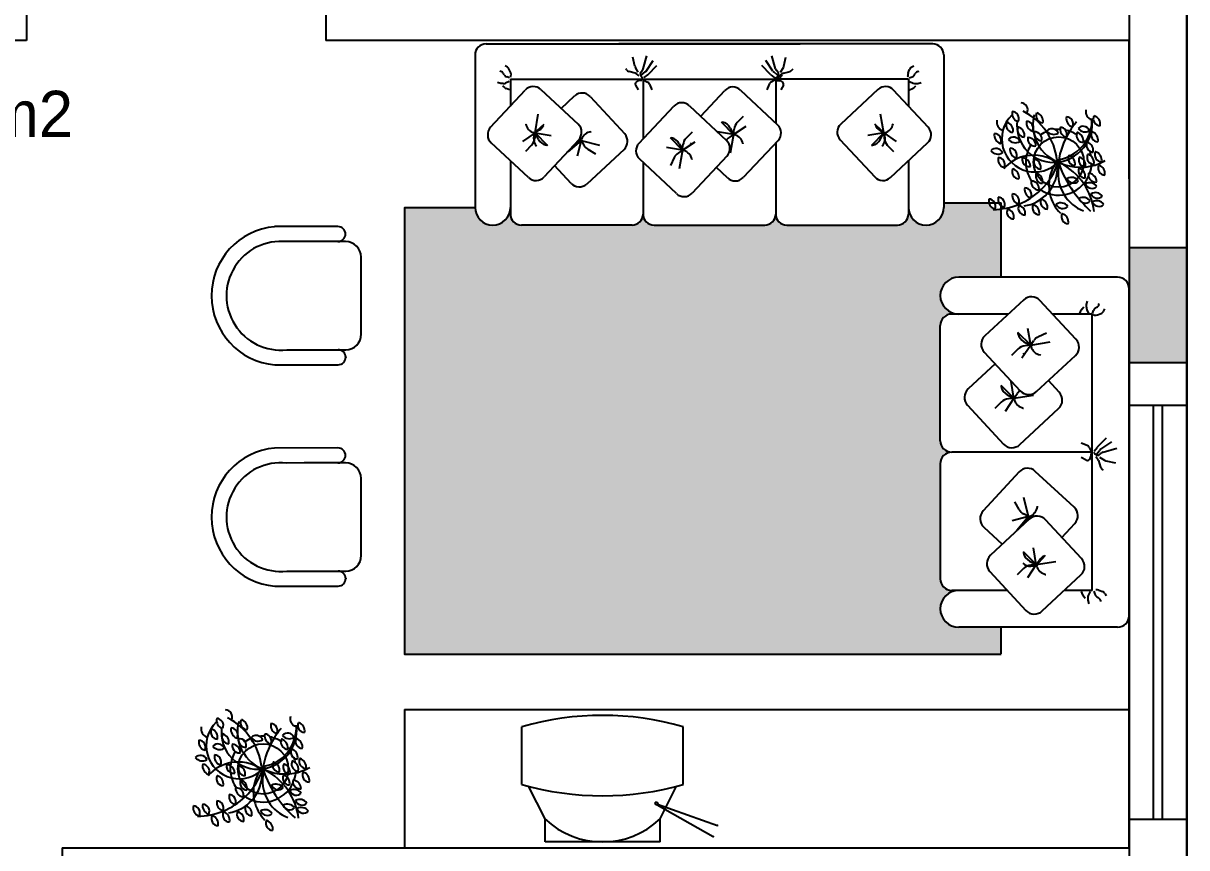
# Model space of a CAD drawing. Header units: millimetres. Extents: x 935 to 1399, y 512 to 900.
# Drawn here: x 1157.06 to 1162.12, y 855.47 to 859.05 of the extents above; entities that cross this region are included whole.
import ezdxf

# ---------------------------------------------------------------- set-up
doc = ezdxf.new("R2010")
doc.units = ezdxf.units.MM
for name, color, linetype in [('LAYER1', 1, 'Continuous'), ('MOBIL', 7, 'Continuous'), ('MOBILIARIO', 4, 'Continuous'), ('MOBÍLIA', 1, 'Continuous')]:
    doc.layers.add(name, color=color, linetype=linetype)

msp = doc.modelspace()

# ---------------------------------------------------------------- hatches: boundary and pattern name
at = {"linetype": 'Continuous'}
h = msp.add_hatch(dxfattribs=at)
h.set_pattern_fill('SWAMP', color=254, scale=0.05, angle=90, style=0)
h.set_pattern_definition([(90, (1110.28268, 808.49453), (-0.04330127, 0.025), [0.00625, -0.04375]), (180, (1110.28268, 808.497655), (-0.04330127, -0.025), [0.003125, -0.08347754]), (180, (1110.28268, 808.498436), (-0.04330127, -0.025), [0.0025, -0.08410254]), (180, (1110.28268, 808.496873), (-0.04330127, -0.025), [0.0025, -0.08410254]), (150, (1110.28268, 808.499217), (-0.04330127, -0.025), [0.002, -0.048]), (210, (1110.28268, 808.49609), (-2e-11, -0.05), [0.002, -0.048])])
h.paths.add_polyline_path([(1159.17995, 858.21827), (1159.17995, 858.24707, -0.9926943), (1159.02636, 858.24594), (1158.72068, 858.24594), (1158.72068, 856.30747), (1161.30853, 856.30747, -0.0019246), (1161.31062, 856.30845), (1161.31062, 856.42404), (1161.12641, 856.42404, -1), (1161.12641, 856.58404), (1161.09641, 856.58404, -0.4142136), (1161.04641, 856.63404), (1161.04641, 857.13404, -0.4142136), (1161.09641, 857.18404, -0.4142136), (1161.04641, 857.23404), (1161.04641, 857.73404, -0.4142136), (1161.09641, 857.78404), (1161.12641, 857.78404, -1), (1161.12641, 857.94404), (1161.31062, 857.94404), (1161.31062, 858.24058, -0.023235), (1161.28267, 858.23837, 0.0099184), (1161.28323, 858.23945, -0.2707398), (1161.25744, 858.26723), (1161.06155, 858.26723), (1161.06155, 858.24707, -1), (1160.90795, 858.24707), (1160.90795, 858.21827, -0.4142136), (1160.85995, 858.17027), (1160.37995, 858.17027, -0.4142136), (1160.33195, 858.21827, -0.4142136), (1160.28395, 858.17027), (1159.80395, 858.17027, -0.4142136), (1159.75595, 858.21827, -0.4142136), (1159.70795, 858.17027), (1159.22795, 858.17027, -0.4142136)])
msp.add_hatch(color=256).paths.add_polyline_path([(1161.86641, 857.57187), (1162.11641, 857.57187), (1162.11641, 858.07187), (1161.86641, 858.07187)])
msp.add_hatch(color=256).paths.add_polyline_path([(1161.86641, 857.57187), (1162.11641, 857.57187), (1162.11641, 858.07187), (1161.86641, 858.07187)])

# ---------------------------------------------------------------- linework, layer by layer
at = {"color": 6}
for p, q in [((1162.11641, 840.17187), (1162.11641, 863.17187)), ((1161.86641, 862.87187), (1161.86641, 840.17187)), ((1162.11641, 862.87187), (1162.11641, 846.24687)), ((1162.11641, 858.07187), (1162.11641, 862.87187)), ((1162.11641, 862.87187), (1162.11641, 846.24687)), ((1162.11641, 858.07187), (1162.11641, 862.87187)), ((1157.07891, 859.22187), (1157.07891, 858.97187)), ((1158.37891, 859.22187), (1158.37891, 858.97187)), ((1157.07891, 858.97187), (1154.24141, 858.97187)), ((1161.86641, 858.97187), (1158.37891, 858.97187)), ((1161.86641, 858.97187), (1161.86641, 857.87187)), ((1161.86641, 858.97187), (1161.86641, 857.87187)), ((1161.86641, 858.72187), (1161.86641, 858.97187)), ((1161.86641, 858.37187), (1161.86641, 858.97187)), ((1161.86641, 858.97187), (1161.86641, 858.07187)), ((1161.86641, 857.57187), (1161.86641, 857.59404)), ((1161.86641, 857.59404), (1161.86641, 857.57187)), ((1161.86641, 857.57187), (1161.86641, 855.46625)), ((1161.86641, 857.57187), (1161.86641, 856.55937)), ((1161.86641, 855.46625), (1161.86641, 857.57187)), ((1161.86641, 857.38851), (1162.11641, 857.38851)), ((1157.23329, 855.46625), (1157.23329, 855.21625)), ((1157.23329, 855.46625), (1161.86641, 855.46625))]:
    msp.add_line(p, q, dxfattribs=at)
at = {"color": 1}
for p, q in [((1159.07435, 858.95747), (1160.43755, 858.95747)), ((1161.01355, 858.95747), (1159.65035, 858.95747)), ((1159.02635, 858.90947), (1159.02635, 858.24707)), ((1159.72014, 858.86026), (1159.71164, 858.90026)), ((1159.75629, 858.84847), (1159.77257, 858.9059)), ((1159.76867, 858.83946), (1159.79916, 858.88479)), ((1160.31923, 858.83946), (1160.28874, 858.88479)), ((1160.33161, 858.84847), (1160.31534, 858.9059)), ((1160.36776, 858.86026), (1160.37626, 858.90026)), ((1161.06155, 858.90947), (1161.06155, 858.24707)), ((1159.13853, 858.83735), (1159.13359, 858.83872)), ((1159.15327, 858.82296), (1159.14991, 858.82863)), ((1159.16733, 858.85581), (1159.15698, 858.86212)), ((1159.18139, 858.83097), (1159.17517, 858.84654)), ((1159.68446, 858.8445), (1159.68086, 858.849)), ((1159.72171, 858.82977), (1159.69393, 858.8381)), ((1159.73457, 858.83419), (1159.72246, 858.85438)), ((1159.73863, 858.81872), (1159.72755, 858.82686)), ((1159.74395, 858.82888), (1159.74414, 858.83157)), ((1159.74414, 858.83157), (1159.7524, 858.84121)), ((1159.74781, 858.82147), (1159.76483, 858.83526)), ((1159.76064, 858.81138), (1159.77621, 858.82349)), ((1159.778, 858.82507), (1159.81567, 858.86277)), ((1160.30991, 858.82507), (1160.27223, 858.86277)), ((1160.32726, 858.81138), (1160.31169, 858.82349)), ((1160.3401, 858.82147), (1160.32308, 858.83526)), ((1160.32902, 858.80387), (1160.36035, 858.82686)), ((1160.34376, 858.83157), (1160.3355, 858.84121)), ((1160.34396, 858.82888), (1160.34376, 858.83157)), ((1160.35334, 858.83419), (1160.36544, 858.85438)), ((1160.35673, 858.8174), (1160.36009, 858.82307)), ((1160.36619, 858.82977), (1160.39397, 858.8381)), ((1160.40345, 858.8445), (1160.40704, 858.849)), ((1160.90651, 858.83097), (1160.91273, 858.84654)), ((1160.92057, 858.85581), (1160.93093, 858.86212)), ((1160.93464, 858.82296), (1160.938, 858.82863)), ((1160.94937, 858.83735), (1160.95431, 858.83872)), ((1159.1384, 858.78573), (1159.12396, 858.78986)), ((1159.14882, 858.78482), (1159.1384, 858.78573)), ((1159.15665, 858.76649), (1159.14735, 858.77471)), ((1159.17486, 858.79467), (1159.15908, 858.78678)), ((1159.17623, 858.8105), (1159.16391, 858.81447)), ((1159.17995, 858.80387), (1159.17995, 858.68748)), ((1159.17995, 858.80387), (1160.33195, 858.80387)), ((1159.18036, 858.81257), (1159.18207, 858.81871)), ((1159.72293, 858.77847), (1159.73428, 858.75802)), ((1159.75079, 858.7984), (1159.73813, 858.79742)), ((1159.75606, 858.80863), (1159.75123, 858.81242)), ((1159.75595, 858.80387), (1159.75595, 858.54507)), ((1159.75933, 858.80023), (1159.77543, 858.79151)), ((1159.78396, 858.78212), (1159.79418, 858.75802)), ((1160.30394, 858.78212), (1160.29373, 858.75802)), ((1160.32857, 858.80023), (1160.31247, 858.79151)), ((1160.32963, 858.807), (1160.32793, 858.81315)), ((1160.33184, 858.80863), (1160.33667, 858.81242)), ((1160.90795, 858.80387), (1160.33195, 858.80387)), ((1160.33195, 858.80387), (1160.33195, 858.6383)), ((1160.33195, 858.80387), (1160.33195, 858.61312)), ((1160.33376, 858.80494), (1160.34609, 858.8089)), ((1160.33711, 858.7984), (1160.34977, 858.79742)), ((1160.36498, 858.77847), (1160.35362, 858.75802)), ((1160.90754, 858.81257), (1160.90584, 858.81871)), ((1160.90795, 858.80387), (1160.90795, 858.68748)), ((1160.91167, 858.8105), (1160.924, 858.81447)), ((1160.91304, 858.79467), (1160.92883, 858.78678)), ((1160.93125, 858.76649), (1160.94056, 858.77471)), ((1160.93908, 858.78482), (1160.9495, 858.78573)), ((1160.9495, 858.78573), (1160.96394, 858.78986)), ((1159.094, 858.59494), (1159.24427, 858.75672)), ((1159.17555, 858.75751), (1159.16197, 858.76317)), ((1159.3121, 858.75922), (1159.47388, 858.60896)), ((1159.4002, 858.67739), (1159.45857, 858.73126)), ((1159.5264, 858.72853), (1159.67614, 858.56626)), ((1160.00605, 858.64318), (1160.11163, 858.75505)), ((1160.17949, 858.75701), (1160.34006, 858.60546)), ((1160.7758, 858.75922), (1160.61402, 858.60896)), ((1160.9939, 858.59494), (1160.84364, 858.75672)), ((1160.91236, 858.75751), (1160.92593, 858.76317)), ((1159.73825, 858.52632), (1159.8898, 858.68689)), ((1159.95765, 858.68886), (1160.11823, 858.5373)), ((1159.28718, 858.57054), (1159.30086, 858.652)), ((1160.16502, 858.61645), (1160.19199, 858.64334)), ((1160.80072, 858.57054), (1160.78704, 858.652)), ((1159.28718, 858.57054), (1159.23257, 858.53399)), ((1159.24666, 858.60944), (1159.24643, 858.61069)), ((1159.28718, 858.57054), (1159.28129, 858.57213)), ((1159.28718, 858.57054), (1159.28531, 858.54736)), ((1159.28718, 858.57054), (1159.30646, 858.58342)), ((1159.28718, 858.57054), (1159.34034, 858.51657)), ((1159.28718, 858.57054), (1159.35665, 858.55884)), ((1159.30187, 858.54239), (1159.28718, 858.57054)), ((1159.2963, 858.58152), (1159.32625, 858.60915)), ((1159.52911, 858.5752), (1159.53037, 858.57535)), ((1159.94319, 858.54829), (1159.97016, 858.57519)), ((1160.14905, 858.56354), (1160.07968, 858.57579)), ((1160.09632, 858.61794), (1160.10068, 858.61712)), ((1160.14905, 858.56354), (1160.09632, 858.61794)), ((1160.13458, 858.59181), (1160.14905, 858.56354)), ((1160.14905, 858.56354), (1160.20395, 858.59966)), ((1160.14905, 858.56354), (1160.15111, 858.58671)), ((1160.80072, 858.57054), (1160.73125, 858.55884)), ((1160.80072, 858.57054), (1160.74756, 858.51657)), ((1160.7916, 858.58152), (1160.76166, 858.60915)), ((1160.80072, 858.57054), (1160.78144, 858.58342)), ((1160.78603, 858.54239), (1160.80072, 858.57054)), ((1160.80072, 858.57054), (1160.80661, 858.57213)), ((1160.80072, 858.57054), (1160.8026, 858.54736)), ((1160.80072, 858.57054), (1160.85534, 858.53399)), ((1160.84124, 858.60944), (1160.84148, 858.61069)), ((1159.25828, 858.37684), (1159.0965, 858.5271)), ((1159.27163, 858.51751), (1159.24487, 858.4904)), ((1159.47639, 858.54112), (1159.32612, 858.37934)), ((1159.34034, 858.51657), (1159.33598, 858.51735)), ((1159.48721, 858.53781), (1159.42931, 858.48896)), ((1159.46415, 858.52795), (1159.48721, 858.53781)), ((1159.48721, 858.53781), (1159.4702, 858.46944)), ((1159.48721, 858.53781), (1159.47509, 858.53973)), ((1159.48721, 858.53781), (1159.48158, 858.54781)), ((1159.48721, 858.53781), (1159.48925, 858.54355)), ((1159.48721, 858.53781), (1159.56737, 858.51789)), ((1159.48721, 858.53781), (1159.49856, 858.51759)), ((1159.92722, 858.49539), (1159.87449, 858.54978)), ((1159.87449, 858.54978), (1159.87884, 858.54896)), ((1159.91275, 858.52365), (1159.92722, 858.49539)), ((1159.92722, 858.49539), (1159.98212, 858.5315)), ((1159.92722, 858.49539), (1159.92927, 858.51855)), ((1159.96724, 858.52172), (1159.96205, 858.52662)), ((1160.14905, 858.56354), (1160.12966, 858.55082)), ((1160.14905, 858.56354), (1160.13472, 858.4822)), ((1160.14905, 858.56354), (1160.15492, 858.56191)), ((1160.18925, 858.52432), (1160.18948, 858.52307)), ((1160.34203, 858.53761), (1160.19048, 858.37703)), ((1160.33195, 858.52693), (1160.33195, 858.21827)), ((1160.61152, 858.54112), (1160.76178, 858.37934)), ((1160.74756, 858.51657), (1160.75192, 858.51735)), ((1160.81628, 858.51751), (1160.84303, 858.4904)), ((1160.82962, 858.37684), (1160.9914, 858.5271)), ((1159.42931, 858.48896), (1159.42984, 858.491)), ((1159.67341, 858.49843), (1159.51114, 858.3487)), ((1159.51636, 858.49955), (1159.54921, 858.48053)), ((1159.92722, 858.49539), (1159.85784, 858.50764)), ((1159.92722, 858.49539), (1159.90783, 858.48266)), ((1159.92722, 858.49539), (1159.91288, 858.41404)), ((1159.92722, 858.49539), (1159.93309, 858.49375)), ((1160.12019, 858.46945), (1159.96864, 858.30887)), ((1159.17995, 858.44959), (1159.17995, 858.21827)), ((1159.44331, 858.35142), (1159.37199, 858.42872)), ((1159.90079, 858.30691), (1159.74021, 858.45846)), ((1159.75595, 858.44361), (1159.75595, 858.21827)), ((1159.89106, 858.46366), (1159.87436, 858.42957)), ((1159.96742, 858.45616), (1159.96765, 858.45491)), ((1160.12262, 858.37507), (1160.07423, 858.42075)), ((1160.33195, 858.45409), (1160.33195, 858.21827)), ((1160.90795, 858.44959), (1160.90795, 858.21827)), ((1161.06155, 858.26723), (1161.31062, 858.26723)), ((1159.70795, 858.17027), (1159.22795, 858.17027)), ((1159.80395, 858.17027), (1160.28395, 858.17027)), ((1160.37995, 858.17027), (1160.85995, 858.17027)), ((1161.81641, 857.94404), (1161.12641, 857.94404)), ((1161.86641, 856.47404), (1161.86641, 857.89404)), ((1161.40844, 857.8457), (1161.23992, 857.68917)), ((1161.63563, 857.67457), (1161.47911, 857.84309)), ((1161.66169, 857.80632), (1161.67025, 857.81602)), ((1161.68078, 857.81448), (1161.68172, 857.82533)), ((1161.68172, 857.82533), (1161.68602, 857.84038)), ((1161.72051, 857.80985), (1161.72642, 857.81335)), ((1161.73549, 857.8252), (1161.73692, 857.83035)), ((1161.34206, 857.78404), (1161.09641, 857.78404)), ((1161.70641, 857.78404), (1161.53395, 857.78404)), ((1161.65233, 857.78664), (1161.65822, 857.80078)), ((1161.69104, 857.78736), (1161.68282, 857.8038)), ((1161.70641, 856.58404), (1161.70641, 857.78404)), ((1161.70753, 857.78593), (1161.71166, 857.79877)), ((1161.70968, 857.78163), (1161.71608, 857.77985)), ((1161.72885, 857.78055), (1161.74507, 857.78703)), ((1161.75473, 857.7952), (1161.7613, 857.80599)), ((1161.04641, 857.23404), (1161.04641, 857.73404)), ((1161.43909, 857.6486), (1161.4269, 857.72097)), ((1161.38287, 857.70398), (1161.38368, 857.69944)), ((1161.43909, 857.6486), (1161.38287, 857.70398)), ((1161.40976, 857.66391), (1161.43909, 857.6486)), ((1161.43909, 857.6486), (1161.4525, 857.66869)), ((1161.43909, 857.6486), (1161.52394, 857.66286)), ((1161.47244, 857.686), (1161.50808, 857.70312)), ((1161.23731, 857.61851), (1161.39384, 857.44999)), ((1161.38385, 857.6324), (1161.35561, 857.60454)), ((1161.43909, 857.6486), (1161.40101, 857.59172)), ((1161.41133, 857.60713), (1161.40627, 857.61258)), ((1161.43909, 857.6486), (1161.41495, 857.64665)), ((1161.43909, 857.6486), (1161.44075, 857.64247)), ((1161.28449, 857.56771), (1161.16708, 857.45867)), ((1161.4645, 857.44738), (1161.63302, 857.6039)), ((1161.47961, 857.6064), (1161.48091, 857.60615)), ((1161.31003, 857.47348), (1161.31085, 857.46893)), ((1161.36625, 857.4181), (1161.31003, 857.47348)), ((1161.36625, 857.4181), (1161.35407, 857.49046)), ((1161.56279, 857.44406), (1161.51562, 857.49485)), ((1161.36625, 857.4181), (1161.32818, 857.36121)), ((1161.33693, 857.43341), (1161.36625, 857.4181)), ((1161.36625, 857.4181), (1161.34211, 857.41615)), ((1161.36625, 857.4181), (1161.37967, 857.43819)), ((1161.36625, 857.4181), (1161.45111, 857.43235)), ((1161.36625, 857.4181), (1161.36791, 857.41197)), ((1161.16448, 857.388), (1161.321, 857.21948)), ((1161.31101, 857.4019), (1161.28277, 857.37403)), ((1161.39166, 857.21687), (1161.56019, 857.3734)), ((1161.40677, 857.3759), (1161.40807, 857.37565)), ((1161.68376, 857.21322), (1161.65866, 857.22386)), ((1161.70263, 857.18756), (1161.69354, 857.20433)), ((1161.71424, 857.18893), (1161.72686, 857.20514)), ((1161.7285, 857.20701), (1161.76777, 857.24625)), ((1161.74349, 857.19729), (1161.79071, 857.22905)), ((1161.70641, 857.18404), (1161.09641, 857.18404)), ((1161.67996, 857.14964), (1161.65866, 857.16147)), ((1161.70072, 857.17866), (1161.6997, 857.16548)), ((1161.71137, 857.18415), (1161.71533, 857.17912)), ((1161.72189, 857.166), (1161.73036, 857.15445)), ((1161.72475, 857.17556), (1161.73912, 857.19329)), ((1161.73247, 857.17154), (1161.73527, 857.17173)), ((1161.73527, 857.17173), (1161.74532, 857.18034)), ((1161.738, 857.16177), (1161.75903, 857.14915)), ((1161.75288, 857.1844), (1161.8127, 857.20135)), ((1161.04641, 857.13404), (1161.04641, 856.63404)), ((1161.73339, 857.14837), (1161.74208, 857.11944)), ((1161.74875, 857.10957), (1161.75343, 857.10582)), ((1161.76516, 857.14674), (1161.80682, 857.13788)), ((1161.38825, 857.09806), (1161.23228, 856.92903)), ((1161.62794, 856.94493), (1161.45891, 857.1009)), ((1161.38942, 856.93447), (1161.3696, 856.96869)), ((1161.42927, 856.9041), (1161.40852, 856.9876)), ((1161.42927, 856.9041), (1161.35806, 856.88638)), ((1161.42927, 856.9041), (1161.37838, 856.84379)), ((1161.42927, 856.9041), (1161.40821, 856.91593)), ((1161.419, 856.88008), (1161.42927, 856.9041)), ((1161.42927, 856.9041), (1161.43525, 856.90622)), ((1161.42927, 856.9041), (1161.43127, 856.89148)), ((1161.42927, 856.9041), (1161.43969, 856.89824)), ((1161.46822, 856.94775), (1161.46837, 856.94907)), ((1161.23512, 856.85837), (1161.31564, 856.78408)), ((1161.43272, 856.89283), (1161.2642, 856.7363)), ((1161.65991, 856.7217), (1161.50338, 856.89022)), ((1161.57467, 856.81347), (1161.63078, 856.87427)), ((1161.37838, 856.84379), (1161.38052, 856.84434)), ((1161.40715, 856.75111), (1161.40796, 856.74657)), ((1161.46337, 856.69573), (1161.40715, 856.75111)), ((1161.46337, 856.69573), (1161.45118, 856.7681)), ((1161.43404, 856.71104), (1161.46337, 856.69573)), ((1161.46337, 856.69573), (1161.47678, 856.71582)), ((1161.46337, 856.69573), (1161.54822, 856.70999)), ((1161.47481, 856.70524), (1161.50359, 856.73643)), ((1161.26159, 856.66564), (1161.41812, 856.49712)), ((1161.40813, 856.67954), (1161.37989, 856.65167)), ((1161.46337, 856.69573), (1161.42529, 856.63885)), ((1161.46337, 856.69573), (1161.43922, 856.69379)), ((1161.46337, 856.69573), (1161.46503, 856.68961)), ((1161.48878, 856.49451), (1161.6573, 856.65104)), ((1161.50389, 856.65353), (1161.50519, 856.65329)), ((1161.33738, 856.58404), (1161.09641, 856.58404)), ((1161.70641, 856.58404), (1161.58517, 856.58404)), ((1161.65812, 856.57945), (1161.66402, 856.56531)), ((1161.66749, 856.55977), (1161.67605, 856.55008)), ((1161.68657, 856.55161), (1161.68752, 856.54076)), ((1161.69684, 856.57874), (1161.68861, 856.5623)), ((1161.71333, 856.58017), (1161.71746, 856.56733)), ((1161.72631, 856.55624), (1161.73221, 856.55274)), ((1161.73465, 856.58554), (1161.75087, 856.57906)), ((1161.76053, 856.57089), (1161.7671, 856.56011)), ((1161.68752, 856.54076), (1161.69182, 856.52572)), ((1161.74129, 856.54089), (1161.74272, 856.53575)), ((1161.81641, 856.42404), (1161.12641, 856.42404)), ((1158.72068, 856.06625), (1161.86641, 856.06625)), ((1158.72068, 856.06625), (1158.72068, 855.46625))]:
    msp.add_line(p, q, dxfattribs=at)
for p, q in [((1162.11641, 858.07187), (1161.86641, 858.07187)), ((1161.86641, 858.07187), (1161.86641, 857.57187)), ((1162.11641, 858.07187), (1161.86641, 858.07187)), ((1162.11641, 858.07187), (1162.11641, 857.57187)), ((1162.11641, 858.07187), (1162.11641, 857.57187)), ((1162.11641, 857.87187), (1162.11641, 857.67187)), ((1162.11641, 857.87187), (1162.11641, 857.57187)), ((1162.11641, 857.87187), (1162.11641, 857.67187)), ((1162.11641, 857.87187), (1162.11641, 857.57187)), ((1162.11641, 857.57187), (1161.86641, 857.57187)), ((1162.11641, 857.57187), (1161.86641, 857.57187))]:
    msp.add_line(p, q)
at = {"color": 3}
for p, q in [((1161.97141, 855.58851), (1161.97141, 857.38851)), ((1162.01141, 855.58851), (1162.01141, 857.38851))]:
    msp.add_line(p, q, dxfattribs=at)
at = {"color": 6, "linetype": 'Continuous'}
msp.add_line((1158.72068, 856.32875), (1158.72068, 856.30747), dxfattribs=at)
at = {"color": 1, "linetype": 'Continuous'}
msp.add_line((1158.72068, 856.30747), (1161.30853, 856.30747), dxfattribs=at)
at = {"color": 1}
for points in [[(1161.31062, 857.94404), (1161.31062, 858.26723)], [(1159.02635, 858.24594), (1158.72068, 858.24594), (1158.72068, 856.30747), (1161.31062, 856.30747)], [(1161.31062, 856.30845), (1161.31062, 856.42404)]]:
    msp.add_lwpolyline(points, dxfattribs=at)
for centre, radius, start, end in [((1159.07435, 858.90947), 0.048, 90, 180), ((1161.01355, 858.90947), 0.048, 0, 90), ((1159.13339, 858.81885), 0.0192, 30.63456, 74.46621), ((1159.16979, 858.83275), 0.0192, 210.63456, 252.17076), ((1159.15734, 858.83942), 0.0192, 21.7889, 58.65521), ((1159.16357, 858.82385), 0.0192, 344.48527, 21.7889), ((1159.69945, 858.85649), 0.0192, 218.64231, 253.29051), ((1159.73892, 858.86426), 0.0192, 192.00402, 210.94759), ((1159.71619, 858.81138), 0.0192, 53.72911, 73.29051), ((1159.7631, 858.82752), 0.0192, 175.91725, 231.82487), ((1159.73782, 858.8537), 0.0192, 319.41659, 344.17726), ((1159.75274, 858.85018), 0.0192, 309.00882, 326.07332), ((1159.75274, 858.85018), 0.0192, 309.00882, 326.07332), ((1159.76442, 858.83864), 0.0192, 307.89269, 315.01825), ((1160.32349, 858.83864), 0.0192, 224.98175, 232.10731), ((1160.33516, 858.85018), 0.0192, 213.92668, 230.99118), ((1160.33516, 858.85018), 0.0192, 213.92668, 230.99118), ((1160.35008, 858.8537), 0.0192, 195.82274, 220.58341), ((1160.32481, 858.82752), 0.0192, 308.17513, 4.08275), ((1160.37171, 858.81138), 0.0192, 106.70949, 126.27089), ((1160.34898, 858.86426), 0.0192, 329.05241, 347.99598), ((1160.38845, 858.85649), 0.0192, 286.70949, 321.35769), ((1160.92434, 858.82385), 0.0192, 158.2111, 195.51473), ((1160.93056, 858.83942), 0.0192, 121.34479, 158.2111), ((1160.91812, 858.83275), 0.0192, 287.82924, 329.36544), ((1160.95452, 858.81885), 0.0192, 105.53379, 149.36544), ((1159.15048, 858.80395), 0.0192, 265.02713, 296.57978), ((1159.27944, 858.72405), 0.048, 47.11348, 137.11348), ((1159.73132, 858.78313), 0.0096, 149.64305, 209.03916), ((1159.7396, 858.77828), 0.0192, 94.40124, 149.64305), ((1159.76628, 858.77463), 0.0192, 22.97574, 61.54158), ((1160.14654, 858.7221), 0.048, 46.65662, 136.65662), ((1160.32162, 858.77463), 0.0192, 118.45842, 157.02426), ((1160.34021, 858.82718), 0.0192, 287.82924, 329.36544), ((1160.3483, 858.77828), 0.0192, 30.35695, 85.59876), ((1160.35658, 858.78313), 0.0096, 330.96084, 30.35695), ((1160.80847, 858.72405), 0.048, 42.88652, 132.88652), ((1160.93742, 858.80395), 0.0192, 243.42022, 274.97287), ((1159.16936, 858.78089), 0.0192, 228.55797, 247.36724), ((1159.49112, 858.69598), 0.048, 42.69855, 132.69855), ((1160.91854, 858.78089), 0.0192, 292.63276, 311.44203), ((1159.92471, 858.65395), 0.048, 46.65662, 136.65662), ((1159.12917, 858.56227), 0.048, 137.11348, 227.11348), ((1159.29381, 858.61847), 0.048, 190.8422, 254.8871), ((1159.32885, 858.54625), 0.048, 132.69855, 222.69855), ((1159.27981, 858.62334), 0.048, 303.72917, 334.34465), ((1159.44122, 858.57379), 0.048, 317.11348, 47.11348), ((1159.53449, 858.52751), 0.048, 96.42728, 160.47218), ((1160.09185, 858.56994), 0.048, 27.10826, 79.40856), ((1160.19892, 858.58246), 0.048, 134.92198, 174.92889), ((1160.30712, 858.57055), 0.048, 316.65662, 46.65662), ((1160.64669, 858.57379), 0.048, 132.88652, 222.88652), ((1160.80809, 858.62334), 0.048, 205.65535, 236.27083), ((1160.75905, 858.54625), 0.048, 317.30145, 47.30145), ((1160.79409, 858.61847), 0.048, 285.1129, 349.1578), ((1160.95873, 858.56227), 0.048, 312.88652, 42.88652), ((1159.23746, 858.55123), 0.048, 315.37884, 355.38574), ((1159.34442, 858.5646), 0.048, 207.56512, 259.86542), ((1159.54042, 858.54109), 0.048, 209.31425, 239.92973), ((1159.64086, 858.53371), 0.048, 312.69855, 42.69855), ((1159.77316, 858.49337), 0.048, 136.65662, 226.65662), ((1159.87002, 858.50178), 0.048, 27.10826, 79.40856), ((1159.97708, 858.51431), 0.048, 134.92198, 174.92889), ((1160.156, 858.51069), 0.048, 123.27232, 144.5185), ((1160.08528, 858.5024), 0.048, 316.65662, 46.65662), ((1160.14204, 858.51567), 0.048, 10.38535, 74.43025), ((1160.74348, 858.5646), 0.048, 280.13458, 332.43488), ((1160.85044, 858.55123), 0.048, 184.61426, 224.62116), ((1159.93416, 858.44253), 0.048, 123.27232, 153.88779), ((1159.9202, 858.44751), 0.048, 10.38535, 74.43025), ((1159.29095, 858.41201), 0.048, 227.11348, 317.11348), ((1160.15557, 858.40998), 0.048, 226.65662, 316.65662), ((1160.79695, 858.41201), 0.048, 222.88652, 312.88652), ((1159.47859, 858.38397), 0.048, 222.69855, 312.69855), ((1159.93373, 858.34182), 0.048, 226.65662, 316.65662), ((1159.10315, 858.24707), 0.0768, 180, 0), ((1159.22795, 858.21827), 0.048, 180, 270), ((1159.70795, 858.21827), 0.048, 270, 0), ((1159.80395, 858.21827), 0.048, 180, 270), ((1160.28395, 858.21827), 0.048, 270, 0), ((1160.37995, 858.21827), 0.048, 180, 270), ((1160.85995, 858.21827), 0.048, 270, 0), ((1160.98475, 858.24707), 0.0768, 180, 0), ((1161.12641, 857.86404), 0.08, 90, 270), ((1161.81641, 857.89404), 0.05, 0, 90), ((1161.44247, 857.80906), 0.05, 42.88652, 132.88652), ((1161.7007, 857.81275), 0.02, 175.02713, 206.57978), ((1161.71622, 857.83056), 0.02, 300.63456, 344.46621), ((1161.09641, 857.73404), 0.05, 90, 180), ((1161.67668, 857.79308), 0.02, 138.55797, 157.36724), ((1161.7307, 857.79264), 0.02, 120.63456, 162.17076), ((1161.72143, 857.79912), 0.02, 254.48527, 291.7889), ((1161.73765, 857.80561), 0.02, 291.7889, 328.65521), ((1161.27395, 857.65253), 0.05, 132.88652, 222.88652), ((1161.4329, 857.70824), 0.05, 190.13458, 242.43488), ((1161.49409, 857.64093), 0.05, 115.65535, 146.27083), ((1161.599, 857.64054), 0.05, 312.88652, 42.88652), ((1161.41897, 857.59682), 0.05, 94.61426, 134.62116), ((1161.48902, 857.65551), 0.05, 195.1129, 259.1578), ((1161.20111, 857.42203), 0.05, 132.88652, 222.88652), ((1161.36007, 857.47773), 0.05, 190.13458, 242.43488), ((1161.34613, 857.36631), 0.05, 94.61426, 134.62116), ((1161.41618, 857.42501), 0.05, 195.1129, 259.1578), ((1161.42125, 857.41042), 0.05, 125.02465, 146.27083), ((1161.43047, 857.48401), 0.05, 222.88652, 312.88652), ((1161.52616, 857.41004), 0.05, 312.88652, 42.88652), ((1161.09641, 857.23404), 0.05, 180, 270), ((1161.35764, 857.25351), 0.05, 222.88652, 312.88652), ((1161.67596, 857.1948), 0.02, 28.45842, 67.02426), ((1161.74264, 857.19286), 0.02, 134.98175, 142.10731), ((1161.09641, 857.13404), 0.05, 90, 180), ((1161.67976, 857.16701), 0.02, 300.35695, 355.59876), ((1161.73105, 857.19148), 0.02, 218.17513, 274.08275), ((1161.71424, 857.14262), 0.02, 16.70949, 36.27089), ((1161.75466, 857.1807), 0.02, 123.92668, 140.99118), ((1161.75466, 857.1807), 0.02, 123.92668, 140.99118), ((1161.75833, 857.16515), 0.02, 105.82274, 130.58341), ((1161.425, 857.06415), 0.05, 47.30145, 137.30145), ((1161.68482, 857.15838), 0.01, 240.96084, 300.35695), ((1161.76123, 857.12519), 0.02, 196.70949, 231.35769), ((1161.76932, 857.16631), 0.02, 239.05241, 257.99598), ((1161.26903, 856.89512), 0.05, 137.30145, 227.30145), ((1161.43269, 856.95952), 0.05, 210.07027, 240.68575), ((1161.46675, 856.85619), 0.05, 42.88652, 132.88652), ((1161.41854, 856.95335), 0.05, 289.52782, 353.57272), ((1161.59403, 856.90818), 0.05, 317.30145, 47.30145), ((1161.29823, 856.69967), 0.05, 132.88652, 222.88652), ((1161.43806, 856.73915), 0.05, 227.30145, 317.30145), ((1161.45718, 856.75537), 0.05, 190.13458, 242.43488), ((1161.51837, 856.68806), 0.05, 115.65535, 146.27083), ((1161.62328, 856.68767), 0.05, 312.88652, 42.88652), ((1161.44325, 856.64395), 0.05, 94.61426, 134.62116), ((1161.5133, 856.70264), 0.05, 195.1129, 259.1578), ((1161.09641, 856.63404), 0.05, 180, 270), ((1161.12641, 856.50404), 0.08, 90, 270), ((1161.68248, 856.57301), 0.02, 202.63276, 221.44203), ((1161.7065, 856.55335), 0.02, 153.42022, 184.97287), ((1161.7365, 856.57345), 0.02, 197.82924, 239.36544), ((1161.72723, 856.56697), 0.02, 68.2111, 105.51473), ((1161.72202, 856.53554), 0.02, 15.53379, 59.36544), ((1161.74345, 856.56049), 0.02, 31.34479, 68.2111), ((1161.45475, 856.53114), 0.05, 222.88652, 312.88652), ((1161.81641, 856.47404), 0.05, 270, 0)]:
    msp.add_arc(centre, radius, start, end, dxfattribs=at)
at = {"layer": 'LAYER1'}
for centre, radius in [((1161.56052, 858.44395), 0.10934), ((1161.56052, 858.44395), 0.10934), ((1161.55894, 858.44395), 0.01011), ((1161.55894, 858.44395), 0.01011), ((1158.10632, 855.80867), 0.10934), ((1158.10632, 855.80867), 0.10934), ((1158.10474, 855.80867), 0.01011), ((1158.10474, 855.80867), 0.01011)]:
    msp.add_circle(centre, radius, dxfattribs=at)
for centre, radius, start, end in [((1161.39535, 858.67022), 0.03072, 335.5961, 86.61943), ((1161.71543, 858.66323), 0.03756, 167.38792, 251.82132), ((1161.32877, 858.61801), 0.03756, 167.38792, 251.82132), ((1161.45659, 858.54445), 0.14344, 134.30061, 256.41097), ((1161.39569, 858.65526), 0.03756, 167.38792, 251.82132), ((1161.35723, 858.63279), 0.03072, 335.5961, 86.61943), ((1161.53839, 858.60201), 0.1594, 172.38604, 224.91036), ((1161.2796, 858.42051), 0.2757, 34.25705, 62.66897), ((1161.45798, 858.61374), 0.03756, 167.38792, 251.82132), ((1161.41951, 858.59128), 0.03072, 335.5961, 86.61943), ((1161.62071, 858.60441), 0.17194, 164.9126, 200.5115), ((1161.49304, 858.64502), 0.03072, 156.63713, 267.66046), ((1161.45498, 858.62186), 0.03756, 348.42895, 72.86236), ((1161.63111, 858.6324), 0.03756, 167.38792, 251.82132), ((1161.59264, 858.60994), 0.03072, 335.5961, 86.61943), ((1161.91163, 858.38998), 0.3568, 140.00449, 148.23454), ((1161.53281, 858.62434), 0.17194, 326.03682, 3.03277), ((1161.5346, 858.61429), 0.17194, 327.58344, 3.03277), ((1161.74136, 858.63237), 0.03072, 156.63713, 267.66046), ((1161.70331, 858.60921), 0.03756, 348.42895, 72.86236), ((1161.31849, 858.56045), 0.03756, 167.38792, 251.82132), ((1161.28002, 858.53799), 0.03072, 335.5961, 86.61943), ((1161.31737, 858.58327), 0.001, 251.82132, 335.5961), ((1161.36334, 858.60392), 0.03072, 156.63713, 267.66046), ((1161.33606, 858.6157), 0.001, 72.86236, 156.63713), ((1161.32528, 858.58076), 0.03756, 348.42895, 72.86236), ((1161.41237, 858.58336), 0.03072, 156.63713, 267.66046), ((1161.38509, 858.59515), 0.001, 72.86236, 156.63713), ((1161.37432, 858.56021), 0.03756, 348.42895, 72.86236), ((1161.44658, 858.579), 0.001, 251.82132, 335.5961), ((1161.49038, 858.57348), 0.03756, 177.77935, 223.62096), ((1161.45659, 858.54445), 0.03072, 35.22159, 97.01086), ((1161.56068, 858.44304), 0.14294, 110.56167, 123.54937), ((1161.2796, 858.42051), 0.2757, 7.28638, 34.25705), ((1161.53052, 858.55817), 0.03072, 61.3939, 136.16149), ((1161.53839, 858.60201), 0.03756, 216.92998, 222.02051), ((1161.53839, 858.60201), 0.03756, 222.02051, 301.36339), ((1161.56068, 858.44304), 0.14294, 87.53421, 96.2092), ((1161.53052, 858.55817), 0.03072, 25.13816, 61.3939), ((1161.55742, 858.57079), 0.001, 301.36339, 25.13816), ((1161.91163, 858.38998), 0.3568, 148.23454, 171.30095), ((1161.60437, 858.58717), 0.03756, 167.38792, 182.03352), ((1161.60437, 858.58717), 0.03756, 182.03352, 251.82132), ((1161.5659, 858.56471), 0.03072, 36.01836, 86.61943), ((1161.56068, 858.44304), 0.14294, 57.20959, 77.85757), ((1161.5659, 858.56471), 0.03072, 335.5961, 36.01836), ((1161.6197, 858.59766), 0.001, 251.82132, 335.5961), ((1161.6686, 858.55965), 0.03072, 156.63713, 173.3717), ((1161.64132, 858.57144), 0.001, 72.86236, 156.63713), ((1161.63055, 858.5365), 0.03756, 1.27524, 72.86236), ((1161.66668, 858.56882), 0.03072, 25.13816, 136.16149), ((1161.67455, 858.61267), 0.03756, 216.92998, 301.36339), ((1161.69358, 858.58145), 0.001, 301.36339, 25.13816), ((1161.73187, 858.56281), 0.03072, 156.63713, 267.66046), ((1161.70459, 858.5746), 0.001, 72.86236, 156.63713), ((1161.69382, 858.53966), 0.03756, 348.42895, 72.86236), ((1161.30708, 858.52571), 0.001, 251.82132, 335.5961), ((1161.36435, 858.52155), 0.03072, 25.13816, 136.16149), ((1161.37222, 858.56539), 0.03756, 216.92998, 301.36339), ((1161.39125, 858.53417), 0.001, 301.36339, 25.13816), ((1161.56068, 858.44304), 0.14294, 147.94444, 174.1035), ((1161.45659, 858.54445), 0.03072, 168.8865, 236.27222), ((1161.42743, 858.55017), 0.001, 85.11173, 168.8865), ((1161.42432, 858.51374), 0.03756, 39.23932, 85.11173), ((1161.45659, 858.54445), 0.03072, 236.27222, 279.90983), ((1161.56068, 858.44304), 0.14294, 133.00673, 138.63105), ((1161.42432, 858.51374), 0.03756, 0.67832, 39.23932), ((1161.62071, 858.60441), 0.17194, 200.5115, 248.94558), ((1161.49038, 858.57348), 0.03756, 223.62096, 262.21276), ((1161.45659, 858.54445), 0.03072, 345.98753, 35.22159), ((1161.48366, 858.53217), 0.001, 251.82132, 335.5961), ((1161.48543, 858.53725), 0.001, 262.21276, 345.98753), ((1161.53281, 858.62434), 0.17194, 278.9998, 326.03682), ((1161.5346, 858.61429), 0.17194, 278.9998, 327.58344), ((1161.59296, 858.55244), 0.001, 251.82132, 335.5961), ((1161.6686, 858.55965), 0.03072, 173.3717, 267.66046), ((1161.63055, 858.5365), 0.03756, 348.42895, 1.27524), ((1161.56068, 858.44304), 0.14294, 32.86951, 41.27664), ((1161.7113, 858.51759), 0.03072, 174.35372, 238.31455), ((1161.7113, 858.51759), 0.03072, 156.63713, 174.35372), ((1161.68402, 858.52938), 0.001, 72.86236, 156.63713), ((1161.67325, 858.49443), 0.03756, 348.42895, 72.86236), ((1161.28825, 858.47221), 0.03072, 25.13816, 136.16149), ((1161.29612, 858.51606), 0.03756, 216.92998, 301.36339), ((1161.31515, 858.48484), 0.001, 301.36339, 25.13816), ((1161.45153, 858.30187), 0.17194, 100.39579, 139.08045), ((1161.38636, 858.49673), 0.03756, 167.38792, 251.82132), ((1161.34789, 858.47427), 0.03072, 335.5961, 86.61943), ((1161.45153, 858.30187), 0.17194, 55.04748, 100.39579), ((1161.53839, 858.60201), 0.1594, 224.91036, 277.40719), ((1161.63222, 858.46006), 0.03072, 156.63713, 267.66046), ((1161.60494, 858.47184), 0.001, 72.86236, 156.63713), ((1161.59417, 858.4369), 0.03756, 348.42895, 72.86236), ((1161.71447, 858.4648), 0.03072, 156.63713, 248.97478), ((1161.68719, 858.47659), 0.001, 72.86236, 156.63713), ((1161.67642, 858.44165), 0.03756, 49.02093, 72.86236), ((1161.7113, 858.51759), 0.03072, 238.31455, 267.66046), ((1161.56068, 858.44304), 0.14294, 10.87528, 19.79876), ((1161.67642, 858.44165), 0.03756, 348.42895, 49.02093), ((1161.74769, 858.47587), 0.03072, 156.63713, 267.66046), ((1161.72041, 858.48765), 0.001, 72.86236, 156.63713), ((1161.70963, 858.45271), 0.03756, 348.42895, 72.86236), ((1161.33494, 858.45562), 0.03756, 167.38792, 251.82132), ((1161.29647, 858.43316), 0.03072, 335.5961, 86.61943), ((1161.32354, 858.42088), 0.001, 251.82132, 335.5961), ((1161.37495, 858.46199), 0.001, 251.82132, 335.5961), ((1161.43222, 858.45577), 0.03072, 168.8865, 243.49799), ((1161.40306, 858.46149), 0.001, 85.11173, 168.8865), ((1161.39994, 858.42506), 0.03756, 60.38925, 85.11173), ((1161.56052, 858.44395), 0.14287, 174.46014, 186.29701), ((1161.39994, 858.42506), 0.03756, 0.67832, 60.38925), ((1161.56068, 858.44304), 0.14294, 185.92715, 214.98849), ((1161.43222, 858.45577), 0.03072, 243.49799, 279.90983), ((1161.45659, 858.54445), 0.14344, 256.41097, 315.52073), ((1161.48355, 858.44425), 0.03072, 156.63713, 267.66046), ((1161.45627, 858.45604), 0.001, 72.86236, 156.63713), ((1161.44549, 858.4211), 0.03756, 348.42895, 72.86236), ((1161.27283, 858.54001), 0.30181, 314.07846, 341.43979), ((1161.38417, 858.42319), 0.17194, 318.17966, 3.03277), ((1161.69003, 858.34292), 0.17194, 140.83673, 192.61372), ((1161.72969, 858.39288), 0.17194, 164.9126, 211.91666), ((1162.03695, 858.60646), 0.50489, 198.77703, 215.23565), ((1161.65477, 858.63927), 0.21756, 243.86587, 282.73377), ((1161.44109, 858.19504), 0.2757, 34.18767, 62.66897), ((1161.67651, 858.40473), 0.03072, 156.63713, 267.66046), ((1161.67809, 858.45216), 0.03072, 156.63713, 267.66046), ((1161.64923, 858.41652), 0.001, 72.86236, 156.63713), ((1161.63846, 858.38158), 0.03756, 348.42895, 72.86236), ((1161.65081, 858.46394), 0.001, 72.86236, 156.63713), ((1161.64004, 858.429), 0.03756, 348.42895, 72.86236), ((1161.56068, 858.44304), 0.14294, 340.06933, 357.23053), ((1161.65477, 858.63927), 0.21756, 282.73377, 299.77036), ((1161.71447, 858.4648), 0.03072, 248.97478, 267.66046), ((1161.76192, 858.41738), 0.03072, 156.63713, 267.66046), ((1161.73464, 858.42916), 0.001, 72.86236, 156.63713), ((1161.72387, 858.39422), 0.03756, 348.42895, 72.86236), ((1161.38865, 858.40157), 0.03072, 156.63713, 267.66046), ((1161.36137, 858.41335), 0.001, 72.86236, 156.63713), ((1161.35059, 858.37841), 0.03756, 348.42895, 72.86236), ((1161.49146, 858.3826), 0.03072, 156.63713, 267.66046), ((1161.46417, 858.39438), 0.001, 72.86236, 156.63713), ((1161.4534, 858.35944), 0.03756, 348.42895, 72.86236), ((1161.56068, 858.44304), 0.14294, 233.27738, 334.83516), ((1161.59833, 858.37189), 0.001, 119.89538, 203.67015), ((1161.62555, 858.38382), 0.03072, 203.67015, 314.69348), ((1161.61656, 858.34019), 0.03756, 35.46197, 119.89538), ((1161.7202, 858.38814), 0.03072, 168.8865, 191.03136), ((1161.7202, 858.38814), 0.03072, 191.03136, 279.90983), ((1161.69104, 858.39386), 0.001, 85.11173, 168.8865), ((1161.68793, 858.35743), 0.03756, 79.05633, 85.11173), ((1161.68793, 858.35743), 0.03756, 0.67832, 79.05633), ((1161.27283, 858.54001), 0.30181, 270.6036, 314.07846), ((1161.45012, 858.32406), 0.03756, 167.38792, 251.82132), ((1161.41165, 858.3016), 0.03072, 335.5961, 86.61943), ((1161.47834, 858.35941), 0.03756, 177.77935, 262.21276), ((1161.44456, 858.33038), 0.03072, 91.82431, 97.01086), ((1161.44456, 858.33038), 0.03072, 356.44156, 91.82431), ((1161.47339, 858.32318), 0.001, 262.21276, 345.98753), ((1161.44456, 858.33038), 0.03072, 345.98753, 356.44156), ((1162.03695, 858.60646), 0.50489, 215.23565, 228.01457), ((1161.44109, 858.19504), 0.2757, 7.28638, 34.18767), ((1161.67728, 858.34865), 0.001, 119.89538, 203.67015), ((1161.7045, 858.36058), 0.03072, 203.67015, 314.69348), ((1161.6955, 858.31695), 0.03756, 35.46197, 119.89538), ((1161.2941, 858.27541), 0.03756, 167.38792, 251.82132), ((1161.25564, 858.25294), 0.03072, 335.5961, 86.61943), ((1161.33494, 858.28295), 0.03756, 167.38792, 251.82132), ((1161.29647, 858.26048), 0.03072, 335.5961, 86.61943), ((1161.39664, 858.29734), 0.03756, 167.38792, 251.82132), ((1161.35818, 858.27487), 0.03072, 335.5961, 86.61943), ((1161.38417, 858.42319), 0.17194, 278.9998, 318.17966), ((1161.43871, 858.28932), 0.001, 251.82132, 335.5961), ((1161.51243, 858.27076), 0.03072, 156.63713, 267.66046), ((1161.48515, 858.28255), 0.001, 72.86236, 156.63713), ((1161.47437, 858.24761), 0.03756, 348.42895, 72.86236), ((1161.69003, 858.34292), 0.17194, 192.61372, 224.8697), ((1161.56925, 858.22919), 0.03756, 35.46197, 119.89538), ((1161.72969, 858.39288), 0.17194, 211.91666, 248.94558), ((1161.64849, 858.28492), 0.001, 119.89538, 203.67015), ((1161.6757, 858.29685), 0.03072, 203.67015, 314.69348), ((1161.66671, 858.25323), 0.03756, 35.46197, 119.89538), ((1161.70196, 858.30548), 0.001, 119.89538, 203.67015), ((1161.72918, 858.31741), 0.03072, 203.67015, 314.69348), ((1161.72018, 858.27378), 0.03756, 35.46197, 119.89538), ((1161.70813, 858.27053), 0.001, 119.89538, 203.67015), ((1161.73535, 858.28247), 0.03072, 203.67015, 314.69348), ((1161.72635, 858.23884), 0.03756, 35.46197, 119.89538), ((1161.2827, 858.24067), 0.001, 251.82132, 335.5961), ((1161.32354, 858.24821), 0.001, 251.82132, 335.5961), ((1161.3664, 858.2276), 0.03072, 156.63713, 267.66046), ((1161.33912, 858.23938), 0.001, 72.86236, 156.63713), ((1161.32835, 858.20444), 0.03756, 348.42895, 72.86236), ((1161.38524, 858.2626), 0.001, 251.82132, 335.5961), ((1161.41576, 858.24404), 0.03072, 156.63713, 267.66046), ((1161.38848, 858.25582), 0.001, 72.86236, 156.63713), ((1161.37771, 858.22088), 0.03756, 348.42895, 72.86236), ((1161.47746, 858.2461), 0.03072, 156.63713, 267.66046), ((1161.45018, 858.25788), 0.001, 72.86236, 156.63713), ((1161.43941, 858.22294), 0.03756, 348.42895, 72.86236), ((1161.55103, 858.26089), 0.001, 119.89538, 203.67015), ((1161.57824, 858.27282), 0.03072, 203.67015, 314.69348), ((1161.60292, 858.20704), 0.03072, 156.63713, 267.66046), ((1161.57564, 858.21882), 0.001, 72.86236, 156.63713), ((1161.56487, 858.18388), 0.03756, 348.42895, 72.86236), ((1157.94116, 856.03494), 0.03072, 335.5961, 86.61943), ((1158.0024, 855.90917), 0.14344, 134.30061, 256.41097), ((1157.9415, 856.01998), 0.03756, 167.38792, 251.82132), ((1157.90303, 855.99751), 0.03072, 335.5961, 86.61943), ((1157.8254, 855.78522), 0.2757, 34.25705, 62.66897), ((1158.16651, 855.96913), 0.17194, 164.9126, 200.5115), ((1158.03884, 856.00974), 0.03072, 156.63713, 267.66046), ((1158.00079, 855.98658), 0.03756, 348.42895, 72.86236), ((1158.17692, 855.99712), 0.03756, 167.38792, 251.82132), ((1158.13845, 855.97466), 0.03072, 335.5961, 86.61943), ((1158.07862, 855.98906), 0.17194, 326.03682, 3.03277), ((1158.26124, 856.02795), 0.03756, 167.38792, 251.82132), ((1158.28717, 855.99709), 0.03072, 156.63713, 267.66046), ((1158.24911, 855.97393), 0.03756, 348.42895, 72.86236), ((1157.87458, 855.98273), 0.03756, 167.38792, 251.82132), ((1157.86317, 855.94799), 0.001, 251.82132, 335.5961), ((1157.90915, 855.96863), 0.03072, 156.63713, 267.66046), ((1157.88186, 855.98042), 0.001, 72.86236, 156.63713), ((1157.87109, 855.94548), 0.03756, 348.42895, 72.86236), ((1158.08419, 855.96673), 0.1594, 172.38604, 224.91036), ((1157.95818, 855.94808), 0.03072, 156.63713, 267.66046), ((1157.9309, 855.95987), 0.001, 72.86236, 156.63713), ((1157.92012, 855.92493), 0.03756, 348.42895, 72.86236), ((1158.00379, 855.97846), 0.03756, 167.38792, 251.82132), ((1157.96532, 855.956), 0.03072, 335.5961, 86.61943), ((1157.99238, 855.94372), 0.001, 251.82132, 335.5961), ((1158.10649, 855.80776), 0.14294, 110.56167, 123.54937), ((1158.07632, 855.92289), 0.03072, 61.3939, 136.16149), ((1158.08419, 855.96673), 0.03756, 216.92998, 222.02051), ((1158.08419, 855.96673), 0.03756, 222.02051, 301.36339), ((1158.10649, 855.80776), 0.14294, 87.53421, 96.2092), ((1158.07632, 855.92289), 0.03072, 25.13816, 61.3939), ((1158.45743, 855.7547), 0.3568, 148.23454, 171.30095), ((1158.15018, 855.95189), 0.03756, 167.38792, 182.03352), ((1158.15018, 855.95189), 0.03756, 182.03352, 251.82132), ((1158.11171, 855.92943), 0.03072, 36.01836, 86.61943), ((1158.10649, 855.80776), 0.14294, 57.20959, 77.85757), ((1158.11171, 855.92943), 0.03072, 335.5961, 36.01836), ((1158.45743, 855.7547), 0.3568, 140.00449, 148.23454), ((1158.16551, 855.96238), 0.001, 251.82132, 335.5961), ((1158.21249, 855.93354), 0.03072, 25.13816, 136.16149), ((1158.22036, 855.97739), 0.03756, 216.92998, 301.36339), ((1158.08041, 855.97901), 0.17194, 327.58344, 3.03277), ((1158.23939, 855.94617), 0.001, 301.36339, 25.13816), ((1157.8643, 855.92517), 0.03756, 167.38792, 251.82132), ((1157.82583, 855.90271), 0.03072, 335.5961, 86.61943), ((1157.91015, 855.88626), 0.03072, 25.13816, 136.16149), ((1157.91802, 855.93011), 0.03756, 216.92998, 301.36339), ((1157.93705, 855.89889), 0.001, 301.36339, 25.13816), ((1158.0024, 855.90917), 0.03072, 168.8865, 236.27222), ((1157.97324, 855.91489), 0.001, 85.11173, 168.8865), ((1157.97013, 855.87846), 0.03756, 39.23932, 85.11173), ((1158.03619, 855.9382), 0.03756, 177.77935, 223.62096), ((1158.0024, 855.90917), 0.03072, 35.22159, 97.01086), ((1158.10649, 855.80776), 0.14294, 133.00673, 138.63105), ((1157.97013, 855.87846), 0.03756, 0.67832, 39.23932), ((1158.16651, 855.96913), 0.17194, 200.5115, 248.94558), ((1158.03619, 855.9382), 0.03756, 223.62096, 262.21276), ((1158.0024, 855.90917), 0.03072, 345.98753, 35.22159), ((1158.02946, 855.89689), 0.001, 251.82132, 335.5961), ((1158.03123, 855.90197), 0.001, 262.21276, 345.98753), ((1157.8254, 855.78522), 0.2757, 7.28638, 34.25705), ((1158.10322, 855.93551), 0.001, 301.36339, 25.13816), ((1158.07862, 855.98906), 0.17194, 278.9998, 326.03682), ((1158.13877, 855.91715), 0.001, 251.82132, 335.5961), ((1158.21441, 855.92437), 0.03072, 173.3717, 267.66046), ((1158.21441, 855.92437), 0.03072, 156.63713, 173.3717), ((1158.18713, 855.93616), 0.001, 72.86236, 156.63713), ((1158.17635, 855.90122), 0.03756, 1.27524, 72.86236), ((1158.17635, 855.90122), 0.03756, 348.42895, 1.27524), ((1158.10649, 855.80776), 0.14294, 32.86951, 41.27664), ((1158.25711, 855.88231), 0.03072, 156.63713, 174.35372), ((1158.22983, 855.89409), 0.001, 72.86236, 156.63713), ((1158.21905, 855.85915), 0.03756, 348.42895, 72.86236), ((1158.27768, 855.92753), 0.03072, 156.63713, 267.66046), ((1158.2504, 855.93932), 0.001, 72.86236, 156.63713), ((1158.23962, 855.90438), 0.03756, 348.42895, 72.86236), ((1157.83405, 855.83693), 0.03072, 25.13816, 136.16149), ((1157.84193, 855.88078), 0.03756, 216.92998, 301.36339), ((1157.85289, 855.89043), 0.001, 251.82132, 335.5961), ((1157.86096, 855.84955), 0.001, 301.36339, 25.13816), ((1157.93217, 855.86145), 0.03756, 167.38792, 251.82132), ((1157.8937, 855.83899), 0.03072, 335.5961, 86.61943), ((1158.10649, 855.80776), 0.14294, 147.94444, 174.1035), ((1158.08419, 855.96673), 0.1594, 224.91036, 277.40719), ((1158.0024, 855.90917), 0.03072, 236.27222, 279.90983), ((1158.08041, 855.97901), 0.17194, 278.9998, 327.58344), ((1158.25711, 855.88231), 0.03072, 174.35372, 238.31455), ((1158.26028, 855.82952), 0.03072, 156.63713, 248.97478), ((1158.233, 855.84131), 0.001, 72.86236, 156.63713), ((1158.22222, 855.80637), 0.03756, 49.02093, 72.86236), ((1158.25711, 855.88231), 0.03072, 238.31455, 267.66046), ((1158.10649, 855.80776), 0.14294, 10.87528, 19.79876), ((1158.29349, 855.84059), 0.03072, 156.63713, 267.66046), ((1158.26621, 855.85237), 0.001, 72.86236, 156.63713), ((1158.25544, 855.81743), 0.03756, 348.42895, 72.86236), ((1157.88075, 855.82034), 0.03756, 167.38792, 251.82132), ((1157.84228, 855.79787), 0.03072, 335.5961, 86.61943), ((1157.99734, 855.66659), 0.17194, 100.39579, 139.08045), ((1157.92076, 855.82671), 0.001, 251.82132, 335.5961), ((1157.97802, 855.82049), 0.03072, 168.8865, 243.49799), ((1157.94886, 855.82621), 0.001, 85.11173, 168.8865), ((1157.94575, 855.78978), 0.03756, 60.38925, 85.11173), ((1158.10632, 855.80867), 0.14287, 174.46014, 186.29701), ((1157.94575, 855.78978), 0.03756, 0.67832, 60.38925), ((1158.10649, 855.80776), 0.14294, 185.92715, 214.98849), ((1157.97802, 855.82049), 0.03072, 243.49799, 279.90983), ((1157.99734, 855.66659), 0.17194, 55.04748, 100.39579), ((1158.0024, 855.90917), 0.14344, 256.41097, 315.52073), ((1158.02935, 855.80897), 0.03072, 156.63713, 267.66046), ((1158.00207, 855.82076), 0.001, 72.86236, 156.63713), ((1157.9913, 855.78582), 0.03756, 348.42895, 72.86236), ((1157.81863, 855.90473), 0.30181, 314.07846, 341.43979), ((1157.92998, 855.7879), 0.17194, 318.17966, 3.03277), ((1158.23584, 855.70764), 0.17194, 140.83673, 192.61372), ((1158.2755, 855.7576), 0.17194, 164.9126, 211.91666), ((1158.58276, 855.97118), 0.50489, 198.77703, 215.23565), ((1158.20057, 856.00399), 0.21756, 243.86587, 282.73377), ((1157.9869, 855.55976), 0.2757, 34.18767, 62.66897), ((1158.17803, 855.82478), 0.03072, 156.63713, 267.66046), ((1158.15075, 855.83656), 0.001, 72.86236, 156.63713), ((1158.13998, 855.80162), 0.03756, 348.42895, 72.86236), ((1158.2239, 855.81688), 0.03072, 156.63713, 267.66046), ((1158.19662, 855.82866), 0.001, 72.86236, 156.63713), ((1158.18584, 855.79372), 0.03756, 348.42895, 72.86236), ((1158.10649, 855.80776), 0.14294, 340.06933, 357.23053), ((1158.22222, 855.80637), 0.03756, 348.42895, 49.02093), ((1158.20057, 856.00399), 0.21756, 282.73377, 299.77036), ((1158.26028, 855.82952), 0.03072, 248.97478, 267.66046), ((1158.30773, 855.7821), 0.03072, 156.63713, 267.66046), ((1158.28045, 855.79388), 0.001, 72.86236, 156.63713), ((1158.26967, 855.75894), 0.03756, 348.42895, 72.86236), ((1157.86934, 855.7856), 0.001, 251.82132, 335.5961), ((1157.93445, 855.76629), 0.03072, 156.63713, 267.66046), ((1157.90717, 855.77807), 0.001, 72.86236, 156.63713), ((1157.8964, 855.74313), 0.03756, 348.42895, 72.86236), ((1158.03726, 855.74732), 0.03072, 156.63713, 267.66046), ((1158.00998, 855.7591), 0.001, 72.86236, 156.63713), ((1157.99921, 855.72416), 0.03756, 348.42895, 72.86236), ((1158.10649, 855.80776), 0.14294, 233.27738, 334.83516), ((1158.16236, 855.70491), 0.03756, 35.46197, 119.89538), ((1158.22232, 855.76945), 0.03072, 156.63713, 267.66046), ((1158.19504, 855.78124), 0.001, 72.86236, 156.63713), ((1158.18426, 855.74629), 0.03756, 348.42895, 72.86236), ((1158.26601, 855.75285), 0.03072, 168.8865, 191.03136), ((1158.26601, 855.75285), 0.03072, 191.03136, 279.90983), ((1158.23685, 855.75858), 0.001, 85.11173, 168.8865), ((1158.23373, 855.72215), 0.03756, 79.05633, 85.11173), ((1158.23373, 855.72215), 0.03756, 0.67832, 79.05633), ((1157.99592, 855.68878), 0.03756, 167.38792, 251.82132), ((1157.95746, 855.66632), 0.03072, 335.5961, 86.61943), ((1158.02415, 855.72413), 0.03756, 177.77935, 262.21276), ((1157.99036, 855.69509), 0.03072, 91.82431, 97.01086), ((1157.99036, 855.69509), 0.03072, 356.44156, 91.82431), ((1157.99036, 855.69509), 0.03072, 345.98753, 356.44156), ((1158.14414, 855.73661), 0.001, 119.89538, 203.67015), ((1158.17135, 855.74854), 0.03072, 203.67015, 314.69348), ((1157.9869, 855.55976), 0.2757, 7.28638, 34.18767), ((1158.22309, 855.71337), 0.001, 119.89538, 203.67015), ((1158.2503, 855.7253), 0.03072, 203.67015, 314.69348), ((1158.24131, 855.68167), 0.03756, 35.46197, 119.89538), ((1157.83991, 855.64012), 0.03756, 167.38792, 251.82132), ((1157.80144, 855.61766), 0.03072, 335.5961, 86.61943), ((1157.81863, 855.90473), 0.30181, 270.6036, 314.07846), ((1157.88075, 855.64767), 0.03756, 167.38792, 251.82132), ((1157.84228, 855.6252), 0.03072, 335.5961, 86.61943), ((1157.94245, 855.66205), 0.03756, 167.38792, 251.82132), ((1157.90398, 855.63959), 0.03072, 335.5961, 86.61943), ((1157.92998, 855.7879), 0.17194, 278.9998, 318.17966), ((1157.98452, 855.65404), 0.001, 251.82132, 335.5961), ((1158.0192, 855.6879), 0.001, 262.21276, 345.98753), ((1158.05823, 855.63548), 0.03072, 156.63713, 267.66046), ((1158.03095, 855.64727), 0.001, 72.86236, 156.63713), ((1158.02018, 855.61233), 0.03756, 348.42895, 72.86236), ((1158.23584, 855.70764), 0.17194, 192.61372, 224.8697), ((1158.2755, 855.7576), 0.17194, 211.91666, 248.94558), ((1158.58276, 855.97118), 0.50489, 215.23565, 228.01457), ((1158.19429, 855.64964), 0.001, 119.89538, 203.67015), ((1158.22151, 855.66157), 0.03072, 203.67015, 314.69348), ((1158.21252, 855.61794), 0.03756, 35.46197, 119.89538), ((1158.24777, 855.6702), 0.001, 119.89538, 203.67015), ((1158.27498, 855.68213), 0.03072, 203.67015, 314.69348), ((1158.26599, 855.6385), 0.03756, 35.46197, 119.89538), ((1158.27216, 855.60356), 0.03756, 35.46197, 119.89538), ((1157.8285, 855.60539), 0.001, 251.82132, 335.5961), ((1157.86934, 855.61293), 0.001, 251.82132, 335.5961), ((1157.91221, 855.59231), 0.03072, 156.63713, 267.66046), ((1157.88493, 855.6041), 0.001, 72.86236, 156.63713), ((1157.87415, 855.56916), 0.03756, 348.42895, 72.86236), ((1157.93104, 855.62732), 0.001, 251.82132, 335.5961), ((1157.96157, 855.60876), 0.03072, 156.63713, 267.66046), ((1157.93429, 855.62054), 0.001, 72.86236, 156.63713), ((1157.92351, 855.5856), 0.03756, 348.42895, 72.86236), ((1158.02327, 855.61081), 0.03072, 156.63713, 267.66046), ((1157.99599, 855.6226), 0.001, 72.86236, 156.63713), ((1157.98522, 855.58766), 0.03756, 348.42895, 72.86236), ((1158.09683, 855.62561), 0.001, 119.89538, 203.67015), ((1158.12405, 855.63754), 0.03072, 203.67015, 314.69348), ((1158.11506, 855.59391), 0.03756, 35.46197, 119.89538), ((1158.25394, 855.63525), 0.001, 119.89538, 203.67015), ((1158.28115, 855.64718), 0.03072, 203.67015, 314.69348), ((1158.14873, 855.57176), 0.03072, 156.63713, 267.66046), ((1158.12145, 855.58354), 0.001, 72.86236, 156.63713), ((1158.11068, 855.5486), 0.03756, 348.42895, 72.86236)]:
    msp.add_arc(centre, radius, start, end, dxfattribs=at)
at = {"layer": 'MOBIL', "color": 6}
msp.add_line((1162.11641, 855.58851), (1161.86641, 855.58851), dxfattribs=at)
at = {"layer": 'MOBILIARIO', "color": 7}
for p, q in [((1159.23011, 855.74144), (1159.23011, 855.99144)), ((1159.93011, 855.74144), (1159.93011, 855.99144)), ((1159.33011, 855.59144), (1159.25885, 855.73396)), ((1159.83011, 855.59144), (1159.90137, 855.73396)), ((1159.80805, 855.66368), (1159.80791, 855.65854)), ((1159.81718, 855.65295), (1160.06064, 855.5149)), ((1159.8189, 855.65525), (1160.07887, 855.56315)), ((1159.33011, 855.49122), (1159.33011, 855.59144)), ((1159.83011, 855.49122), (1159.83011, 855.59144)), ((1159.83011, 855.49122), (1159.33011, 855.49122))]:
    msp.add_line(p, q, dxfattribs=at)
at = {"layer": 'MOBILIARIO', "color": 7, "const_width": 0.00454}
for points in [[(1160.08043, 855.5648, 1), (1160.07732, 855.5615, 1)], [(1160.06219, 855.51655, 1), (1160.05908, 855.51324, 1)]]:
    msp.add_lwpolyline(points, format="xyb", close=True, dxfattribs=at)
at = {"layer": 'MOBILIARIO', "color": 7}
for centre, radius, start, end in [((1159.58011, 854.78596), 1.25526, 73.80986, 106.19014), ((1159.58011, 856.94692), 1.25526, 253.80986, 286.19014), ((1159.58011, 855.85315), 0.36193, 226.31092, 313.68908)]:
    msp.add_arc(centre, radius, start, end, dxfattribs=at)
msp.add_spline([(1159.80805, 855.66368), (1159.8153, 855.66385), (1159.81933, 855.658), (1159.81668, 855.65266), (1159.81246, 855.65289), (1159.80791, 855.65854)], degree=3, dxfattribs=at)
at = {"layer": 'MOBÍLIA'}
for p, q in [((1158.43058, 858.16394), (1158.15628, 858.16351)), ((1158.4643, 858.13033), (1158.4643, 858.1325)), ((1158.46435, 858.09883), (1158.20784, 858.09843)), ((1158.46435, 858.09883), (1158.28418, 858.09855)), ((1158.53232, 857.69659), (1158.53179, 858.03161)), ((1158.20859, 857.62875), (1158.46509, 857.62916)), ((1158.15723, 857.56351), (1158.43153, 857.56394)), ((1158.46514, 857.59766), (1158.46515, 857.59549)), ((1158.43058, 857.20261), (1158.15628, 857.20218)), ((1158.4643, 857.169), (1158.4643, 857.17117)), ((1158.46435, 857.1375), (1158.20784, 857.1371)), ((1158.46435, 857.1375), (1158.28418, 857.13722)), ((1158.53232, 856.73527), (1158.53179, 857.07028)), ((1158.20859, 856.66742), (1158.46509, 856.66783)), ((1158.15723, 856.60218), (1158.43153, 856.60261)), ((1158.46514, 856.63633), (1158.46515, 856.63417))]:
    msp.add_line(p, q, dxfattribs=at)
for centre, radius, start, end in [((1158.18322, 857.86355), 0.30116, 95.13195, 265.04987), ((1158.43064, 858.13028), 0.03366, 0.09091, 90.09091), ((1158.43063, 858.13244), 0.03366, 270.09091, 0.09091), ((1158.18322, 857.86355), 0.23616, 84.01398, 276.16784), ((1158.46446, 858.0315), 0.06733, 0.09091, 90.09091), ((1158.46499, 857.69649), 0.06733, 270.09091, 0.09091), ((1158.43148, 857.59544), 0.03366, 0.09091, 90.09091), ((1158.43148, 857.59761), 0.03366, 270.09091, 0.09091), ((1158.18322, 856.90222), 0.30116, 95.13195, 265.04987), ((1158.43064, 857.16895), 0.03366, 0.09091, 90.09091), ((1158.43063, 857.17112), 0.03366, 270.09091, 0.09091), ((1158.18322, 856.90222), 0.23616, 84.01398, 276.16784), ((1158.46446, 857.07018), 0.06733, 0.09091, 90.09091), ((1158.46499, 856.73516), 0.06733, 270.09091, 0.09091), ((1158.43148, 856.63411), 0.03366, 0.09091, 90.09091), ((1158.43148, 856.63628), 0.03366, 270.09091, 0.09091)]:
    msp.add_arc(centre, radius, start, end, dxfattribs=at)

# ---------------------------------------------------------------- texts
at = {"insert": (1155.98735, 858.75363), "char_height": 0.2, "width": 3.8469, "attachment_point": 1}
msp.add_mtext('A:73,96m2', dxfattribs=at)

doc.saveas('drawing.dxf')
